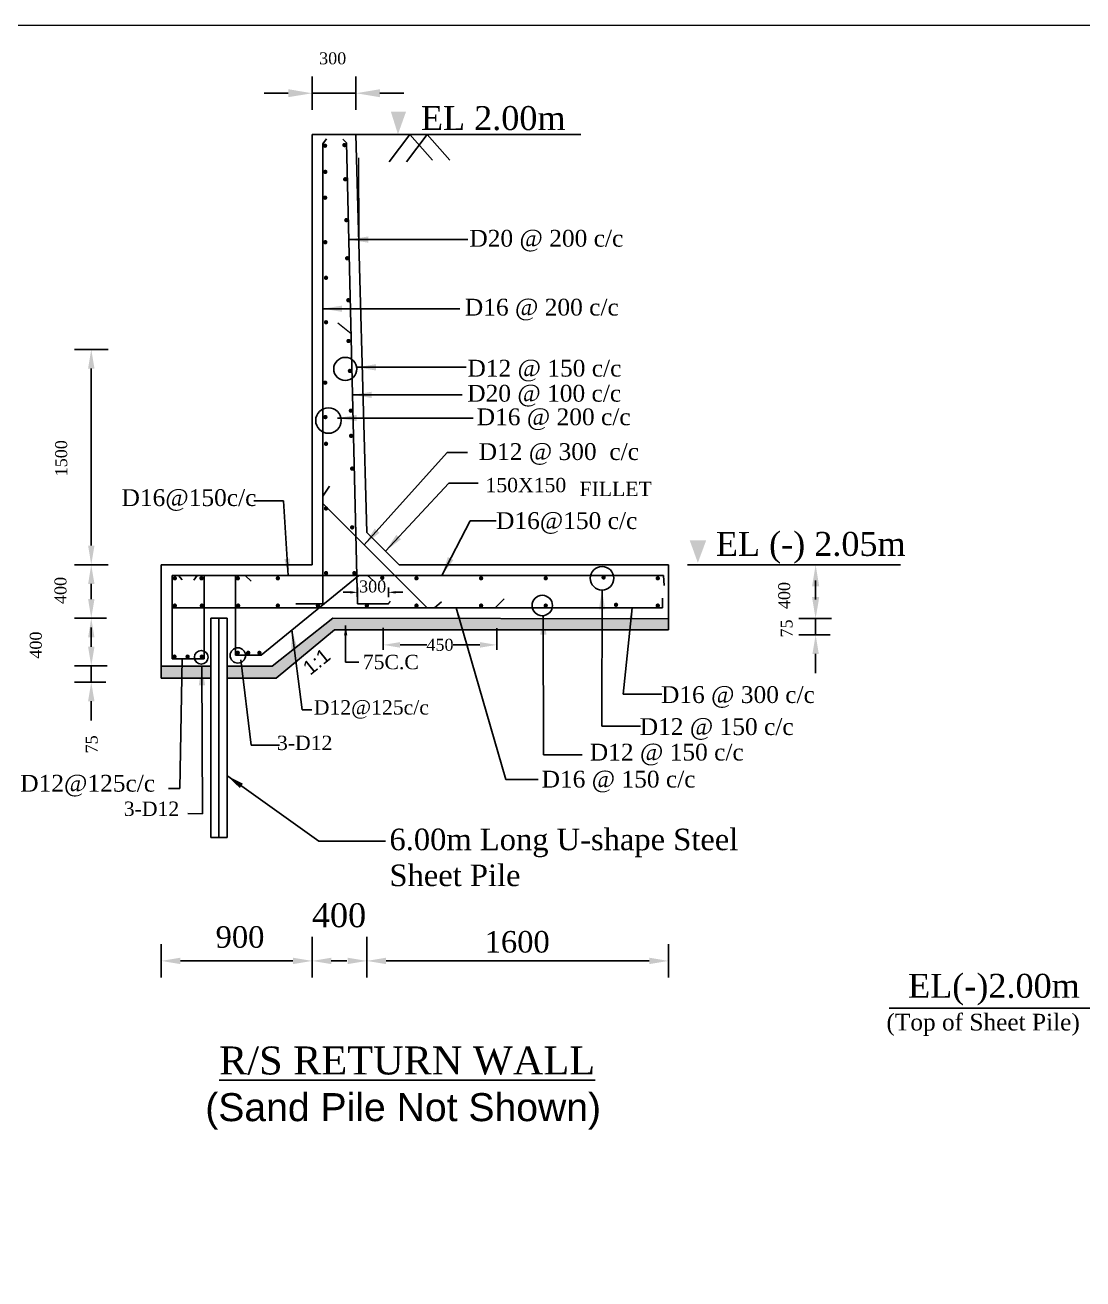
# Model space of a CAD drawing. Extents: x -545075 to 1728153, y -708141 to -305611.
# Drawn here: x 894652 to 916745, y -634030 to -607839 of the extents above; entities that cross this region are included whole.
import ezdxf

# ---------------------------------------------------------------- set-up
doc = ezdxf.new("R2010")
doc.units = 0
doc.header["$MEASUREMENT"] = 0
doc.layers.get('0').update_dxf_attribs({"linetype": 'CONTINUOUS'})
doc.layers.get('DEFPOINTS').update_dxf_attribs({"linetype": 'CONTINUOUS'})
doc.layers.add('LINE', color=7, linetype='CONTINUOUS')
doc.layers.add('Other line', color=7, linetype='CONTINUOUS', lineweight=15)
doc.styles.add('Arial-200', font='arial.ttf')
doc.styles.get("Standard").update_dxf_attribs({"font": 'times.ttf', "height": 250})
doc.styles.add('TIMES', font='arial.ttf', dxfattribs={"height": 350})
doc.dimstyles.new('3', dxfattribs={"dimtxt": 225, "dimasz": 350, "dimexe": 100, "dimexo": 25, "dimgap": 9, "dimtad": 0, "dimdec": 0, "dimzin": 0, "dimdsep": 46, "dimtxsty": 'Standard', "dimcen": 0, "dimclrt": 256, "dimadec": 0, "dimazin": 0, "dimtfac": 1, "dimtdec": 0, "dimtofl": 0, "dimtmove": 2, "dimatfit": 3, "dimfxl": 1, "dimtolj": 1, "dimtzin": 0, "dimarcsym": 0})
doc.dimstyles.new('ISO-25', dxfattribs={"dimtxt": 2.5, "dimasz": 2.5, "dimexe": 1.25, "dimexo": 0.625, "dimtad": 1, "dimtxsty": 'Standard', "dimcen": 2.5, "dimadec": 0, "dimazin": 0, "dimtfac": 1, "dimtmove": 0, "dimatfit": 3, "dimfxl": 1, "dimarcsym": 0})

# ---------------------------------------------------------------- blocks, each defined once
blk = doc.blocks.new('*D335')
at = {"color": 7, "linetype": 'ByBlock', "lineweight": -2}
for p, q in [((894337, -610123), (893637, -610123)), ((893987, -618713), (893987, -610523)), ((894327, -619113), (893637, -619113))]:
    blk.add_line(p, q, dxfattribs=at)
for points in [[(893920, -610523), (894054, -610523), (893987, -610123)], [(893920, -618713), (894054, -618713), (893987, -619113)]]:
    blk.add_solid(points, dxfattribs=at)
at = {"layer": 'DEFPOINTS', "color": 0, "linetype": 'ByBlock', "lineweight": -2}
for p in [(893987, -610123), (900507, -610123), (894337, -619113)]:
    blk.add_point(p, dxfattribs=at)
at = {"color": 7, "linetype": 'ByBlock', "insert": (893574, -614618), "char_height": 250, "attachment_point": 5, "rotation": 90}
blk.add_mtext('39{\\fTimes New Roman|b0|i0|c186|p18;00}', dxfattribs=at)
blk = doc.blocks.new('*D336')
at = {"color": 7, "linetype": 'ByBlock', "lineweight": -2}
for p, q in [((897497, -627037), (897497, -627737)), ((900647, -627037), (900647, -627737)), ((900247, -627387), (897897, -627387))]:
    blk.add_line(p, q, dxfattribs=at)
for points in [[(897897, -627320), (897897, -627454), (897497, -627387)], [(900247, -627320), (900247, -627454), (900647, -627387)]]:
    blk.add_solid(points, dxfattribs=at)
at = {"layer": 'DEFPOINTS', "color": 0, "linetype": 'ByBlock', "lineweight": -2}
for p in [(900647, -618753), (897497, -621118), (897497, -627387)]:
    blk.add_point(p, dxfattribs=at)
at = {"color": 7, "linetype": 'ByBlock', "insert": (899141, -626890), "char_height": 250, "attachment_point": 5}
blk.add_mtext('{\\H1.8x;900}', dxfattribs=at)
blk = doc.blocks.new('*D337')
at = {"color": 7, "linetype": 'ByBlock', "lineweight": -2}
for p, q in [((901790, -627037), (901790, -627737)), ((908088, -627037), (908088, -627737)), ((902190, -627387), (907688, -627387))]:
    blk.add_line(p, q, dxfattribs=at)
for points in [[(902190, -627320), (902190, -627454), (901790, -627387)], [(907688, -627320), (907688, -627454), (908088, -627387)]]:
    blk.add_solid(points, dxfattribs=at)
at = {"layer": 'DEFPOINTS', "color": 0, "linetype": 'ByBlock', "lineweight": -2}
for p in [(901790, -618752), (908088, -620111), (908088, -627387)]:
    blk.add_point(p, dxfattribs=at)
at = {"color": 7, "linetype": 'ByBlock', "insert": (904930, -626991), "char_height": 250, "attachment_point": 5}
blk.add_mtext('{\\H1.8x;1600}', dxfattribs=at)
blk = doc.blocks.new('*D338')
at = {"color": 7, "linetype": 'ByBlock', "lineweight": -2}
for p, q in [((911163, -619838), (911163, -619438)), ((911494, -620238), (910813, -620238)), ((911163, -620576), (911163, -620238)), ((911469, -620576), (910813, -620576)), ((911163, -620976), (911163, -621376))]:
    blk.add_line(p, q, dxfattribs=at)
for points in [[(911097, -619838), (911230, -619838), (911163, -620238)], [(911097, -620976), (911230, -620976), (911163, -620576)]]:
    blk.add_solid(points, dxfattribs=at)
at = {"layer": 'DEFPOINTS', "color": 0, "linetype": 'ByBlock', "lineweight": -2}
for p in [(911163, -620238), (911504, -620238), (911479, -620576)]:
    blk.add_point(p, dxfattribs=at)
at = {"color": 7, "linetype": 'ByBlock', "insert": (910557, -620443), "char_height": 250, "attachment_point": 5, "rotation": 90}
blk.add_mtext('75', dxfattribs=at)
blk = doc.blocks.new('*D269')
at = {"color": 7, "linetype": 'ByBlock', "lineweight": -2}
for p, q in [((896352, -620229), (895684, -620229)), ((896034, -620826), (896034, -620629)), ((896315, -621226), (895684, -621226))]:
    blk.add_line(p, q, dxfattribs=at)
for points in [[(895968, -620629), (896101, -620629), (896034, -620229)], [(895968, -620826), (896101, -620826), (896034, -621226)]]:
    blk.add_solid(points, dxfattribs=at)
at = {"layer": 'DEFPOINTS', "color": 0, "linetype": 'ByBlock', "lineweight": -2}
for p in [(896034, -620229), (896362, -620229), (896325, -621226)]:
    blk.add_point(p, dxfattribs=at)
at = {"color": 7, "linetype": 'ByBlock', "insert": (894877, -620790), "char_height": 250, "attachment_point": 5, "rotation": 90}
blk.add_mtext('400', dxfattribs=at)
blk = doc.blocks.new('*D271')
at = {"color": 7, "linetype": 'ByBlock', "lineweight": -2}
for p, q in [((900647, -609613), (900647, -608913)), ((901562, -609613), (901562, -608913)), ((900147, -609263), (899647, -609263)), ((901562, -609263), (900647, -609263)), ((902062, -609263), (902562, -609263))]:
    blk.add_line(p, q, dxfattribs=at)
for points in [[(900147, -609179), (900147, -609346), (900647, -609263)], [(902062, -609179), (902062, -609346), (901562, -609263)]]:
    blk.add_solid(points, dxfattribs=at)
at = {"layer": 'DEFPOINTS', "color": 0, "linetype": 'ByBlock', "lineweight": -2}
for p in [(900647, -609263), (901562, -609672), (900647, -609724)]:
    blk.add_point(p, dxfattribs=at)
at = {"color": 7, "linetype": 'ByBlock', "insert": (901076, -608536), "char_height": 250, "attachment_point": 5}
blk.add_mtext('300', dxfattribs=at)
blk = doc.blocks.new('*D272')
at = {"layer": 'DEFPOINTS', "color": 0, "lineweight": -2}
for p in [(908088, -619113), (908089, -620238), (911163, -620238)]:
    blk.add_point(p, dxfattribs=at)
at = {"layer": 'LINE', "color": 7, "lineweight": -2}
for p, q in [((910863, -619113), (911463, -619113)), ((911163, -619563), (911163, -619788)), ((910863, -620238), (911463, -620238))]:
    blk.add_line(p, q, dxfattribs=at)
for points in [[(911088, -619563), (911238, -619563), (911163, -619113)], [(911088, -619788), (911238, -619788), (911163, -620238)]]:
    blk.add_solid(points, dxfattribs=at)
at = {"layer": 'LINE', "color": 7, "insert": (910509, -619755), "char_height": 250, "attachment_point": 5, "rotation": 90}
blk.add_mtext('\\A1;400', dxfattribs=at)
blk = doc.blocks.new('*D273')
at = {"color": 7, "linetype": 'ByBlock', "lineweight": -2}
for p, q in [((896034, -620826), (896034, -620426)), ((896365, -621226), (895684, -621226)), ((896034, -621564), (896034, -621226)), ((896340, -621564), (895684, -621564)), ((896034, -621964), (896034, -622364))]:
    blk.add_line(p, q, dxfattribs=at)
for points in [[(895967, -620826), (896101, -620826), (896034, -621226)], [(895967, -621964), (896101, -621964), (896034, -621564)]]:
    blk.add_solid(points, dxfattribs=at)
at = {"layer": 'DEFPOINTS', "color": 0, "linetype": 'ByBlock', "lineweight": -2}
for p in [(896034, -621226), (896375, -621226), (896350, -621564)]:
    blk.add_point(p, dxfattribs=at)
at = {"color": 7, "linetype": 'ByBlock', "insert": (896044, -622863), "char_height": 250, "attachment_point": 5, "rotation": 90}
blk.add_mtext('75', dxfattribs=at)
blk = doc.blocks.new('*D274')
at = {"color": 7, "linetype": 'ByBlock', "lineweight": -2}
for p, q in [((896384, -614613), (895684, -614613)), ((896034, -615013), (896034, -618713)), ((896384, -619113), (895684, -619113))]:
    blk.add_line(p, q, dxfattribs=at)
for points in [[(895968, -615013), (896101, -615013), (896034, -614613)], [(895968, -618713), (896101, -618713), (896034, -619113)]]:
    blk.add_solid(points, dxfattribs=at)
at = {"layer": 'DEFPOINTS', "color": 0, "linetype": 'ByBlock', "lineweight": -2}
for p in [(900983, -614613), (896034, -619113), (899836, -619113)]:
    blk.add_point(p, dxfattribs=at)
at = {"color": 7, "linetype": 'ByBlock', "insert": (895408, -616887), "char_height": 250, "attachment_point": 5, "rotation": 90}
blk.add_mtext('1500', dxfattribs=at)
blk = doc.blocks.new('*D275')
at = {"color": 7, "linetype": 'ByBlock', "lineweight": -2}
for p, q in [((896034, -619113), (895684, -619113)), ((896034, -619513), (896034, -619829)), ((896034, -620229), (895684, -620229))]:
    blk.add_line(p, q, dxfattribs=at)
for points in [[(895968, -619513), (896101, -619513), (896034, -619113)], [(895968, -619829), (896101, -619829), (896034, -620229)]]:
    blk.add_solid(points, dxfattribs=at)
at = {"layer": 'DEFPOINTS', "color": 0, "linetype": 'ByBlock', "lineweight": -2}
for p in [(896034, -619113), (896034, -620229), (896034, -620229)]:
    blk.add_point(p, dxfattribs=at)
at = {"color": 7, "linetype": 'ByBlock', "insert": (895393, -619649), "char_height": 250, "attachment_point": 5, "rotation": 90}
blk.add_mtext('400', dxfattribs=at)
blk = doc.blocks.new('*D289')
at = {"layer": 'DEFPOINTS', "color": 0, "lineweight": -2}
for p in [(901598, -619926), (902239, -619688), (902239, -619817)]:
    blk.add_point(p, dxfattribs=at)
at = {"layer": 'Other line', "color": 0, "linetype": 'ByBlock', "lineweight": -2}
for p, q in [((901598, -619901), (901598, -619588)), ((902239, -619792), (902239, -619588))]:
    blk.add_line(p, q, dxfattribs=at)
at = {"layer": 'Other line', "linetype": 'ByBlock', "lineweight": -2}
for p, q in [((901448, -619688), (901298, -619688)), ((902389, -619688), (902539, -619688))]:
    blk.add_line(p, q, dxfattribs=at)
at = {"layer": 'Other line', "lineweight": -2}
for points in [[(901448, -619663), (901448, -619713), (901598, -619688)], [(902389, -619663), (902389, -619713), (902239, -619688)]]:
    blk.add_solid(points, dxfattribs=at)
at = {"layer": 'Other line', "color": 0, "insert": (901911, -619567), "char_height": 250, "attachment_point": 5}
blk.add_mtext('\\A1;300', dxfattribs=at)
blk = doc.blocks.new('*D531')
at = {"layer": 'DEFPOINTS', "color": 0, "linetype": 'ByBlock', "lineweight": -2}
for p in [(902133, -620408), (904502, -620412), (904502, -620786)]:
    blk.add_point(p, dxfattribs=at)
at = {"layer": 'LINE', "color": 0, "linetype": 'ByBlock', "lineweight": -2}
for p, q in [((902133, -620433), (902133, -620886)), ((904502, -620437), (904502, -620886)), ((902483, -620786), (903041, -620786)), ((904152, -620786), (903594, -620786))]:
    blk.add_line(p, q, dxfattribs=at)
for points in [[(902483, -620728), (902483, -620844), (902133, -620786)], [(904152, -620728), (904152, -620844), (904502, -620786)]]:
    blk.add_solid(points, dxfattribs=at)
at = {"layer": 'LINE', "linetype": 'ByBlock', "lineweight": -2, "insert": (903317, -620786), "char_height": 250, "attachment_point": 5}
blk.add_mtext('\\A1;450', dxfattribs=at)

msp = doc.modelspace()

# ---------------------------------------------------------------- hatches: boundary and pattern name
at = {"layer": 'LINE'}
h = msp.add_hatch(dxfattribs=at)
h.set_pattern_fill('AR-CONC', color=0, scale=56, style=0)
h.set_pattern_definition([(50, (0, 0), (401.6657, -35.1412), [42, -462]), (355, (0, 0), (-77.70075, 421.2276), [33.6, -369.6]), (100.4514, (33.47, -2.93), (323.96525, 386.08614), [35.6945, -392.63958]), (46.1842, (0, 112), (597.65499, -92.69065), [63, -693]), (96.6356, (49.8, 104.3), (523.4111, 545.506), [53.54176, -588.95928]), (351.1842, (0, 112), (523.4107, 545.5064), [50.4, -554.4]), (21, (56, 84), (334.26795, -225.46658), [42, -462]), (326, (56, 84), (136.25659, 406.08403), [33.6, -369.6]), (71.4514, (83.86, 65.2), (470.52467, 180.61708), [35.6945, -392.63958]), (37.5, (0, 0), (6.809519, 186.420558), [0, -365.12, 0, -375.2, 0, -371]), (7.5, (0, 0), (147.31894, 220.87056), [0, -213.92, 0, -356.72, 0, -141.4]), (327.5, (-124.88, 0), (298.940564, -12.630728), [0, -140, 0, -436.8, 0, -579.6]), (317.5, (-180.88, 0), (326.584255, 56.05879), [0, -182, 0, -290.08, 0, -411.6])])
h.paths.add_polyline_path([(897496.693, -621228.392), (897496.693, -621478.392), (898531.748, -621478.392), (898531.748, -621228.392)])
h.paths.add_polyline_path([(899896.693, -621478.392), (901116.276, -620473.699), (908088.447, -620470.892), (908088.447, -620238.392), (901078.208, -620227.192), (899813.535, -621228.392), (898873.324, -621228.392), (898873.324, -621478.392)])

# ---------------------------------------------------------------- linework, layer by layer
at = {"linetype": 'ByBlock'}
for p, q in [((900646.693, -619113.392), (900646.693, -610123.392)), ((901561.516, -610123.392), (900646.693, -610123.392)), ((906255.674, -610123.392), (901561.516, -610123.392)), ((901561.516, -610123.392), (901789.915, -618434.901)), ((906255.674, -610123.392), (901583.041, -610123.392)), ((900871.693, -619925.823), (900867.383, -610323.302)), ((901597.991, -619925.823), (901366.775, -610297.908)), ((900871.693, -617834.775), (903050.31, -620013.392)), ((897496.693, -621478.392), (897496.693, -619113.392)), ((900646.693, -619113.392), (897496.693, -619113.392)), ((908088.447, -619113.392), (902467.153, -619113.392)), ((904736.318, -619113.392), (907577.318, -619113.392)), ((908088.447, -619113.392), (908088.447, -620470.892)), ((908489.318, -619113.392), (912937.338, -619113.392)), ((897721.693, -619538.392), (897721.693, -619338.392)), ((900646.693, -619338.392), (897721.693, -619338.392)), ((898391.748, -619338.392), (898391.748, -621078.392)), ((899044.84, -619338.392), (899044.84, -620998.392)), ((899581.497, -620998.392), (901622.77, -619338.392)), ((902446.693, -619338.392), (900646.693, -619338.392)), ((907988.318, -619338.392), (902446.693, -619338.392)), ((907988.318, -619338.392), (907999.075, -619548.392)), ((897721.693, -620013.392), (897721.693, -619538.392)), ((897721.693, -621078.392), (897721.693, -619788.392)), ((900307.383, -619925.823), (900871.693, -619925.823)), ((901597.991, -619925.823), (902239.383, -619925.823)), ((907961.318, -620013.392), (907961.318, -619808.392)), ((907961.318, -620013.392), (897721.693, -620013.392)), ((898531.748, -620228.893), (898531.748, -624808.392)), ((898873.324, -620228.893), (898531.748, -620228.893)), ((898696.693, -620228.893), (898696.693, -624808.392)), ((898873.324, -620228.893), (898873.324, -624808.392)), ((899813.535, -621228.392), (901078.208, -620227.192)), ((908088.447, -620238.392), (901078.208, -620227.192)), ((901829.075, -620228.392), (901829.075, -620228.392)), ((908088.447, -620470.892), (901116.276, -620473.699)), ((897499.075, -621228.392), (898531.748, -621228.392)), ((897721.693, -621078.392), (898391.748, -621078.392)), ((898859.461, -621228.392), (898873.324, -621228.392)), ((898873.324, -621228.392), (899813.535, -621228.392)), ((899044.84, -620998.392), (899581.497, -620998.392)), ((897496.693, -621478.392), (898531.748, -621478.392)), ((898860.534, -621478.392), (898873.324, -621478.392)), ((898873.324, -621478.392), (899896.693, -621478.392)), ((898873.324, -624808.392), (898531.748, -624808.392)), ((900646.693, -627610.152), (900646.693, -626887.069)), ((901789.915, -627670.152), (901789.915, -626887.069)), ((901046.693, -627387.069), (901371.693, -627387.069)), ((917953.464, -628370.735), (912700.383, -628370.735))]:
    msp.add_line(p, q, dxfattribs=at)
at = {"color": 7, "linetype": 'ByBlock', "lineweight": 20}
msp.add_lwpolyline([(862738.638, -658733.909), (862738.638, -607839.262), (934710.866, -607839.262), (934710.866, -658733.909), (862738.638, -658733.909)], close=True, dxfattribs=at)
at = {"linetype": 'ByBlock', "const_width": 45}
for points in [[(900939.119, -610358.699, -1), (900894.119, -610358.699, -1)], [(901343.647, -610345.591, -1), (901298.647, -610345.591, -1)], [(900945.158, -610905.549, -1), (900900.158, -610905.549, -1)], [(901360.8, -611059.875, -1), (901315.8, -611059.875, -1)], [(900941.182, -611445.103, -1), (900896.182, -611445.103, -1)], [(901383.22, -611914.035, -1), (901338.22, -611914.035, -1)], [(900944.367, -612374.982, -1), (900899.367, -612374.982, -1)], [(901400.532, -612709.978, -1), (901355.532, -612709.978, -1)], [(900959.634, -613117.734, -1), (900914.634, -613117.734, -1)], [(901425.194, -613586.665, -1), (901380.194, -613586.665, -1)], [(900959.634, -614047.613, -1), (900914.634, -614047.613, -1)], [(901430.849, -614438.466, -1), (901385.849, -614438.466, -1)], [(901458.776, -615063.796, -1), (901413.776, -615063.796, -1)], [(900942.37, -615309.175, -1), (900897.37, -615309.175, -1)], [(900947.212, -616027.796, -1), (900902.212, -616027.796, -1)], [(901479.037, -615894.115, -1), (901434.037, -615894.115, -1)], [(901484.005, -616419.984, -1), (901439.005, -616419.984, -1)], [(900959.634, -616585.613, -1), (900914.634, -616585.613, -1)], [(901505.849, -617103.556, -1), (901460.849, -617103.556, -1)], [(900959.634, -617935.613, -1), (900914.634, -617935.613, -1)], [(901505.849, -618331.763, -1), (901460.849, -618331.763, -1)], [(897801.518, -619394.697, -1), (897756.518, -619394.697, -1)], [(898358.901, -619394.697, -1), (898313.901, -619394.697, -1)], [(899116.866, -619394.697, -1), (899071.866, -619394.697, -1)], [(899953.378, -619394.697, -1), (899908.378, -619394.697, -1)], [(900959.634, -619285.613, -1), (900914.634, -619285.613, -1)], [(901550.849, -619285.613, -1), (901505.849, -619285.613, -1)], [(902133.703, -619385.043, -1), (902088.703, -619385.043, -1)], [(902848.181, -619394.697, -1), (902803.181, -619394.697, -1)], [(904198.181, -619394.697, -1), (904153.181, -619394.697, -1)], [(905548.181, -619394.697, -1), (905503.181, -619394.697, -1)], [(906756.759, -619377.95, -1), (906711.759, -619377.95, -1)], [(907888.181, -619394.697, -1), (907843.181, -619394.697, -1)], [(897801.518, -619965.464, -1), (897756.518, -619965.464, -1)], [(898366.359, -619965.464, -1), (898321.359, -619965.464, -1)], [(899123.472, -619965.464, -1), (899078.472, -619965.464, -1)], [(899953.378, -619965.464, -1), (899908.378, -619965.464, -1)], [(900790.585, -619965.464, -1), (900745.585, -619965.464, -1)], [(901812.828, -619965.464, -1), (901767.828, -619965.464, -1)], [(902848.181, -619965.464, -1), (902803.181, -619965.464, -1)], [(904198.181, -619965.464, -1), (904153.181, -619965.464, -1)], [(905548.181, -619965.464, -1), (905503.181, -619965.464, -1)], [(907016.759, -619948.716, -1), (906971.759, -619948.716, -1)], [(907888.181, -619965.464, -1), (907843.181, -619965.464, -1)], [(899116.285, -620950.801, -1), (899071.285, -620950.801, -1)], [(899334.186, -620952.426, -1), (899289.186, -620952.426, -1)], [(899568.966, -620952.801, -1), (899523.966, -620952.801, -1)], [(897793.447, -621031.335, -1), (897748.447, -621031.335, -1)], [(898068.811, -621031.466, -1), (898023.811, -621031.466, -1)], [(898365.472, -621031.543, -1), (898320.472, -621031.543, -1)]]:
    msp.add_lwpolyline(points, format="xyb", close=True, dxfattribs=at)
at = {"linetype": 'ByBlock'}
for centre, radius in [((901339.24, -615022.673), 241.937), ((900988.134, -616099.613), 266.094), ((906701.681, -619394.697), 246.309), ((905453.799, -619963.342), 213.366), ((898331.748, -621045.712), 143.178), ((899094.944, -621006.475), 160.312)]:
    msp.add_circle(centre, radius, dxfattribs=at)
for points in [[(902608.444, -609648.892), (902292.046, -609648.892), (902439.567, -610121.392)], [(908531.92, -618599.301), (908878.449, -618599.301), (908702.956, -619071.801)], [(901046.693, -627320.403), (901046.693, -627453.736), (900646.693, -627387.069)], [(901389.915, -627320.403), (901389.915, -627453.736), (901789.915, -627387.069)]]:
    msp.add_solid(points, dxfattribs=at)
at = {"layer": 'LINE', "color": 0}
for p, q in [((900867.383, -610323.302), (900948.408, -610213.114)), ((901366.775, -610297.908), (901286.16, -610223.522)), ((899896.693, -621478.392), (901116.276, -620473.699))]:
    msp.add_line(p, q, dxfattribs=at)
at = {"layer": 'LINE', "color": 0, "linetype": 'ByBlock', "lineweight": -2}
for p, q in [((902690.842, -610123.392), (902256.842, -610693.137)), ((903052.842, -610123.392), (902618.842, -610693.137)), ((902690.842, -610123.392), (903157.842, -610661.137)), ((903052.842, -610123.392), (903519.842, -610661.137)), ((904470.842, -620013.392), (904659.842, -619822))]:
    msp.add_line(p, q, dxfattribs=at)
at = {"layer": 'LINE'}
for p, q in [((900871.693, -617681.603), (901010.153, -617471.603)), ((901789.915, -618434.901), (902467.153, -619113.392)), ((897853.153, -619338.392), (897935.153, -619423.603)), ((898246.153, -619338.392), (898174.153, -619433.603)), ((899247.153, -619338.392), (899373.153, -619457.603)), ((901801.153, -619338.392), (901920.153, -619441.603)), ((903200.153, -620013.392), (903352.153, -619889.603))]:
    msp.add_line(p, q, dxfattribs=at)
at = {"layer": 'Other line', "color": 0}
for p, q in [((901616.724, -610609.205), (901621.015, -612288.591)), ((901462.568, -614286.756), (901187.321, -614063.338)), ((902239.383, -619925.823), (902283.383, -619870.302))]:
    msp.add_line(p, q, dxfattribs=at)

# ---------------------------------------------------------------- texts
at = {"linetype": 'ByBlock'}
for s, height, p in [('D20 @ 200 c/c', 351.25, (903931.326, -612468.38)), ('D16 @ 200 c/c', 351.25, (903837.438, -613907.109)), ('D12 @ 150 c/c', 351.25, (903891.698, -615181.921)), ('D20 @ 100 c/c', 351.25, (903886.773, -615705.935)), ('D16 @ 200 c/c', 351.25, (904084.575, -616198.087)), ('D12 @ 300  c/c', 351.25, (904125.898, -616923.912)), ('150X150 ', 300, (904267.437, -617597.256)), ('D16@150c/c', 351.25, (896666.654, -617885.593)), ('FILLET', 300, (906231.291, -617678.969)), ('D16@150 c/c', 351.25, (904488.433, -618365.715)), ('75C.C', 300, (901705.006, -621293.56)), ('D16 @ 300 c/c', 351.25, (907932.979, -621999.795)), ('D12@125c/c', 300, (900681.083, -622240.895)), ('D12 @ 150 c/c', 351.25, (907488.979, -622668.795)), ('3-D12', 300, (899912.363, -622982.391)), ('D12 @ 150 c/c', 351.25, (906447.16, -623202.141)), ('D12@125c/c', 351.25, (894551.228, -623851.726)), ('D16 @ 150 c/c ', 351.25, (905440.16, -623766.141)), ('3-D12', 300, (896713.103, -624358.756))]:
    msp.add_text(s, height=height, dxfattribs=at).set_placement(p)
at = {"linetype": 'ByBlock', "char_height": 500, "attachment_point": 3}
for s, insert, width in [('{\\fTimes New Roman|b0|i0|c186|p18;EL 2.}0{\\fTimes New Roman|b0|i0|c186|p18;0m}', (905940.065, -609531.748), 3291.76418), ('EL (-) 2.05m', (913043.264, -618426.392), 4374.01368), ('{\\fTimes New Roman|b0|i0|c186|p18;EL(-)2.}0{\\fTimes New Roman|b0|i0|c186|p18;0m \\P\\H0.7x;(Top of Sheet Pile)}', (916679.956, -627656.995), 8833.26506)]:
    msp.add_mtext(s, dxfattribs=dict(at, insert=insert, width=width))
at = {"linetype": 'ByBlock', "insert": (900417.687, -621200.711), "char_height": 300, "width": 897.9074, "attachment_point": 1, "rotation": 39.0630839, "style": 'TIMES'}
msp.add_mtext('1:1', dxfattribs=at)
at = {"color": 7, "linetype": 'ByBlock', "insert": (902261.718, -624624.574), "char_height": 450, "width": 8608.08, "attachment_point": 1}
msp.add_mtext('6.00m Long U-shape Steel Sheet Pile', dxfattribs=at)
at = {"linetype": 'ByBlock', "insert": (901209.193, -626437.069), "char_height": 500, "attachment_point": 5}
msp.add_mtext('400', dxfattribs=at)
at = {"layer": 'LINE', "insert": (901526.212, -629174.045), "char_height": 585, "width": 21075.69772, "attachment_point": 2, "style": 'Arial-200'}
msp.add_mtext('{\\fTimes New Roman|b1|i0|c0|p18;          \\fTimes New Roman|b0|i0|c0|p18;\\LR/S RETURN WALL\\P\\A1;\\fArial|b0|i0|c0|p34;\\l\\C7;         (Sand Pile Not Shown) }', dxfattribs=at)

# ---------------------------------------------------------------- dimensions: what is measured, and where the dimension line sits
at = {"linetype": 'ByBlock'}
for base, p1, p2, angle, text, override, picture, middle in [((900646.693, -609262.823), (901561.85, -609671.66), (900646.693, -609723.757), 180, '300', {"dimtxt": 400, "dimasz": 500, "dimexe": 350, "dimexo": 10, "dimdle": 100, "dimclrd": 7, "dimclre": 7, "dimclrt": 7, "dimtmove": 2, "dimfxl": 350, "dimfxlon": 1}, '*D271', (901075.999, -608535.801)), ((893986.923, -610123.392), (894336.923, -619113.392), (900506.693, -610123.392), 270, '39{\\fTimes New Roman|b0|i0|c186|p18;00}', {"dimtxt": 500, "dimasz": 400, "dimexe": 350, "dimexo": 10, "dimdle": 100, "dimclrd": 7, "dimclre": 7, "dimclrt": 7, "dimtmove": 2, "dimfxl": 350, "dimfxlon": 1}, '*D335', (893574.153, -614618.392)), ((896034.354, -619113.392), (900983.253, -614613.062), (899835.849, -619113.392), 90, '1500', {"dimtxt": 500, "dimasz": 400, "dimexe": 350, "dimexo": 10, "dimdle": 100, "dimclrd": 7, "dimclre": 7, "dimclrt": 7, "dimtmove": 2, "dimfxl": 350, "dimfxlon": 1}, '*D274', (895408.01, -616887.388)), ((896034.354, -620228.893), (896034.354, -619113.392), (896034.354, -620228.893), 90, '400', {"dimtxt": 500, "dimasz": 400, "dimexe": 350, "dimexo": 10, "dimdle": 100, "dimclrd": 7, "dimclre": 7, "dimclrt": 7, "dimtmove": 2, "dimfxl": 350, "dimfxlon": 1}, '*D275', (895393.266, -619649.131)), ((911163.186, -620238.392), (911479.496, -620575.892), (911503.772, -620238.392), 270, '75', {"dimtxt": 500, "dimasz": 400, "dimexe": 350, "dimexo": 10, "dimdle": 100, "dimclrd": 7, "dimclre": 7, "dimclrt": 7, "dimtmove": 2, "dimfxl": 350, "dimfxlon": 1}, '*D338', (910556.842, -620443)), ((896034.354, -620228.893), (896324.599, -621226.49), (896362.072, -620228.893), 270, '400', {"dimtxt": 500, "dimasz": 400, "dimexe": 350, "dimexo": 10, "dimdle": 100, "dimclrd": 7, "dimclre": 7, "dimclrt": 7, "dimtmove": 2, "dimfxl": 350, "dimfxlon": 1}, '*D269', (894876.92, -620790.017)), ((896033.992, -621226.49), (896350.302, -621563.99), (896374.579, -621226.49), 270, '75', {"dimtxt": 500, "dimasz": 400, "dimexe": 350, "dimexo": 10, "dimdle": 100, "dimclrd": 7, "dimclre": 7, "dimclrt": 7, "dimtmove": 2, "dimfxl": 350, "dimfxlon": 1}, '*D273', (896044.285, -622862.603))]:
    dim = msp.add_linear_dim(base=base, p1=p1, p2=p2, angle=angle, text=text, dimstyle='ISO-25', override=override, dxfattribs=at)
    dim.commit()
    dim.dimension.update_dxf_attribs({"geometry": picture, "text_midpoint": middle, "dimtype": 160})
for base, p1, p2, text, picture, middle in [((897496.693, -627387.123), (900646.693, -618753.392), (897496.693, -621118.392), '{\\H1.8x;900}', '*D336', (899140.605, -626890.406)), ((908088.447, -627387.069), (901789.915, -618752.369), (908088.447, -620110.892), '{\\H1.8x;1600}', '*D337', (904930.07, -626990.689))]:
    dim = msp.add_linear_dim(base=base, p1=p1, p2=p2, text=text, dimstyle='ISO-25', override={"dimtxt": 500, "dimasz": 400, "dimexe": 350, "dimexo": 10, "dimdle": 100, "dimclrd": 7, "dimclre": 7, "dimclrt": 7, "dimtmove": 2, "dimfxl": 350, "dimfxlon": 1}, dxfattribs=at)
    dim.commit()
    dim.dimension.update_dxf_attribs({"geometry": picture, "text_midpoint": middle, "dimtype": 160})
at = {"layer": 'LINE'}
dim = msp.add_linear_dim(base=(911163.186, -620238.393), p1=(908088.447, -619113.392), p2=(908088.986, -620238.393), angle=90, text='400', dimstyle='3', override={"dimtxt": 500, "dimasz": 450, "dimexe": 300, "dimexo": 5, "dimclrd": 7, "dimclre": 7, "dimclrt": 7, "dimfxl": 300, "dimfxlon": 1}, dxfattribs=at)
dim.commit()
dim.dimension.update_dxf_attribs({"geometry": '*D272', "text_midpoint": (910509.153, -619754.603), "dimtype": 160})
at = {"layer": 'LINE', "color": 0, "linetype": 'ByBlock', "lineweight": -2}
dim = msp.add_linear_dim(base=(904501.849, -620786), p1=(902132.834, -620407.877), p2=(904501.849, -620411.662), text='450', dimstyle='3', dxfattribs=at)
dim.commit()
dim.dimension.update_dxf_attribs({"geometry": '*D531', "text_midpoint": (903317.342, -620786)})
at = {"layer": 'Other line', "color": 0}
dim = msp.add_linear_dim(base=(902239.383, -619688.302), p1=(901597.991, -619925.823), p2=(902239.383, -619817.302), text='300', dimstyle='3', override={"dimtxt": 150, "dimasz": 150, "dimclrd": 256, "dimclre": 0, "dimclrt": 0, "dimfxl": 700, "dimfxlon": 1}, dxfattribs=at)
dim.commit()
dim.dimension.update_dxf_attribs({"geometry": '*D289', "text_midpoint": (901911.383, -619567.302), "dimtype": 160})

# ---------------------------------------------------------------- leaders
at = {"linetype": 'ByBlock'}
for points in [[(901420.497, -612319.965), (903901.41, -612319.868)], [(900871.693, -613764.366), (903731.318, -613764.366)], [(901578.716, -614988.253), (903866.147, -614988.253)], [(901493.222, -615563.192), (903780.653, -615563.192)], [(901177.917, -616047.864), (904013.038, -616047.864)], [(901735.837, -618698.919), (903465.153, -616770.603), (903889.153, -616770.603)], [(902180.441, -618826.15), (903504.153, -617407.603), (904112.153, -617407.603)], [(903357.153, -619338.392), (903945.243, -618191.396), (904493.582, -618191.396)], [(906701.681, -619641.006), (906700.501, -622486.276), (907507.348, -622486.276)], [(903655.689, -620013.392), (904695.359, -623597.131), (905368.372, -623597.131)], [(905475.787, -620175.572), (905480.684, -623079.498), (906287.532, -623079.498)], [(907333.842, -620013.392), (907144.501, -621817.276), (907951.348, -621817.276)], [(900225.992, -620474.277), (900436.521, -622139.755), (900637.512, -622139.755)], [(897932.531, -621078.392), (897886.242, -623788.392), (897649.359, -623788.392)], [(898344.146, -621228.392), (898354.146, -624318.249), (898054.146, -624308.249)], [(899154.576, -621095.41), (899376.652, -622878.719), (899968.559, -622878.719)]]:
    msp.add_leader(points, dimstyle='ISO-25', override={"dimtxt": 500, "dimasz": 400, "dimclrd": 7, "dimclre": 7, "dimclrt": 7}, dxfattribs=at)
at = {"layer": 'LINE'}
msp.add_leader([(901347.153, -620383), (901347.153, -621143.603), (901619.153, -621143.603)], dimstyle='3', override={"dimasz": 200, "dimgap": 9, "dimtad": 0, "dimclrd": 0, "dimfxl": 0.15, "dimfxlon": 1}, dxfattribs=at)
at = {"layer": 'Other line', "color": 0}
for points, override in [([(900147.383, -619338.392), (900047.383, -617778.622), (899429.383, -617778.622)], {"dimgap": 9, "dimtad": 0, "dimclrd": 256, "dimclre": 0, "dimclrt": 0, "dimfxl": 700, "dimfxlon": 1}), ([(898884.476, -623527.2), (900788.72, -624885.883), (902176.094, -624885.883)], {"dimgap": 9, "dimtad": 0, "dimclrd": 256, "dimclre": 0, "dimclrt": 0, "dimfxl": 0.15, "dimfxlon": 1})]:
    msp.add_leader(points, dimstyle='3', override=override, dxfattribs=at)

doc.saveas('drawing.dxf')
